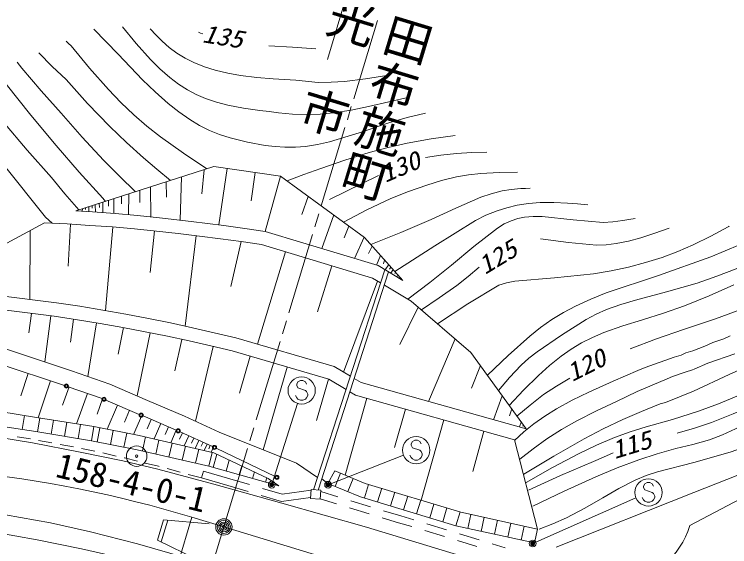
# Model space of a CAD drawing. Units: millimetres at full size, sheet at 1:1000; details may follow other scales. Extents: x 40000 to 680000, y 20000 to 380000.
# Drawn here: x 197334 to 249778, y 281682 to 320716 of the extents above; entities that cross this region are included whole.
import ezdxf
from ezdxf.enums import TextEntityAlignment as Align

# ---------------------------------------------------------------- set-up
doc = ezdxf.new("R2010")
doc.units = ezdxf.units.MM
doc.header["$LTSCALE"] = 1000
doc.header["$PDMODE"] = 32
doc.header["$PDSIZE"] = 500
for name, color, linetype, lineweight in [('M-BGD', 7, 'Continuous', 13), ('M-BMK', 2, 'Continuous', 13), ('M-BMK-SRVR', 3, 'Continuous', 13), ('M-STR-HTXT', 7, 'Continuous', 13), ('M-STR-STRC', 7, 'Continuous', 13), ('M-TTL-LINE', 7, 'Continuous', 50)]:
    doc.layers.add(name, color=color, linetype=linetype, lineweight=lineweight)
doc.layers.add('M-BMK-HTXT', color=7, linetype='Continuous')
doc.styles.add('@ＭＳ ゴシック', font='')
doc.styles.add('ＭＳ ゴシック', font='')
doc.styles.get('@ＭＳ ゴシック').set_extended_font_data('@MS Gothic')
doc.styles.get('ＭＳ ゴシック').set_extended_font_data('MS Gothic')

msp = doc.modelspace()

# ---------------------------------------------------------------- linework, layer by layer
at = {"layer": 'M-BGD'}
for p, q in [((201845, 306301), (211964, 309551)), ((211964, 309551), (216860, 308849)), ((211242, 309319), (211071, 307561)), ((212927, 309413), (212333, 305275)), ((214996, 309116), (214699, 307047)), ((208458, 308425), (208483, 307305)), ((209594, 308790), (209488, 305629)), ((216860, 308849), (215735, 304802)), ((216860, 308849), (223010, 304346)), ((207322, 308060), (207334, 305861)), ((205182, 307372), (205197, 306810)), ((205739, 307551), (205709, 306016)), ((206530, 307806), (206531, 306928)), ((218886, 307365), (218413, 306035)), ((203554, 306850), (203568, 306552)), ((203835, 306940), (203830, 306169)), ((204230, 307067), (204230, 306641)), ((204625, 307194), (204618, 306110)), ((201845, 306301), (203062, 306227)), ((202321, 306453), (202310, 306272)), ((202559, 306530), (202546, 306412)), ((202797, 306606), (202792, 306243)), ((203035, 306683), (203038, 306500)), ((203273, 306759), (203284, 306210)), ((203062, 306227), (204721, 306103)), ((204721, 306103), (206358, 305958)), ((206358, 305958), (207975, 305797)), ((207975, 305797), (210310, 305537)), ((220746, 306003), (219878, 303542)), ((199539, 305416), (190904, 300770)), ((199539, 305416), (201219, 305342)), ((201219, 305342), (202882, 305243)), ((201460, 305328), (201276, 302239)), ((202882, 305243), (204525, 305122)), ((210310, 305537), (212697, 305228)), ((212697, 305228), (214227, 305019)), ((198507, 304861), (198476, 299807)), ((204547, 305120), (204014, 299003)), ((204525, 305122), (206149, 304980)), ((206149, 304980), (207754, 304821)), ((207604, 304836), (207301, 301781)), ((207754, 304821), (209338, 304647)), ((214227, 305019), (215735, 304802)), ((215735, 304802), (223998, 302289)), ((221861, 305187), (221514, 304316)), ((209338, 304647), (210902, 304459)), ((210654, 304489), (209858, 297852)), ((210902, 304459), (212445, 304261)), ((212445, 304261), (213967, 304053)), ((222975, 304371), (222273, 302814)), ((223010, 304346), (225815, 301210)), ((213968, 304053), (213218, 300753)), ((213967, 304053), (215467, 303839)), ((215467, 303839), (223596, 301364)), ((223580, 303709), (223304, 303172)), ((217216, 303307), (215155, 296535)), ((224178, 303040), (223897, 302320)), ((224479, 302704), (224388, 302425)), ((220602, 302276), (219571, 298890)), ((223998, 302289), (225815, 301210)), ((224780, 302368), (224517, 301977)), ((224946, 302181), (224833, 302018)), ((219274, 285861), (224493, 301993)), ((219602, 285835), (224776, 301826)), ((225113, 301995), (224946, 301726)), ((225280, 301809), (225223, 301706)), ((225446, 301623), (225368, 301476)), ((223948, 301156), (221478, 294481)), ((223596, 301364), (224178, 301019)), ((225613, 301436), (225590, 301392)), ((190904, 300770), (200428, 299559)), ((224460, 300852), (226439, 299677)), ((191788, 299648), (200261, 298573)), ((200428, 299559), (202142, 299310)), ((226439, 299677), (230807, 295925)), ((202142, 299310), (203835, 299035)), ((203835, 299035), (205508, 298737)), ((226943, 299244), (225586, 296501)), ((198588, 298785), (198409, 297373)), ((200000, 298606), (199572, 295228)), ((200261, 298573), (201958, 298327)), ((205508, 298737), (207160, 298419)), ((207160, 298419), (208792, 298083)), ((201685, 298366), (201441, 296682)), ((201958, 298327), (203635, 298055)), ((203366, 298099), (202728, 294158)), ((203635, 298055), (205293, 297760)), ((208792, 298083), (210403, 297733)), ((205332, 297753), (204955, 295793)), ((205293, 297760), (206932, 297445)), ((207291, 297372), (206339, 292735)), ((206932, 297445), (208552, 297113)), ((210403, 297733), (211994, 297371)), ((211994, 297371), (213565, 296998)), ((208552, 297113), (210153, 296765)), ((209607, 296884), (209105, 294571)), ((213565, 296998), (220786, 294893)), ((229645, 296923), (227689, 292336)), ((248548, 296657), (249341, 296922)), ((249341, 296922), (249809, 297147)), ((210153, 296765), (211734, 296405)), ((211915, 296362), (210618, 290884)), ((211734, 296405), (213297, 296035)), ((247087, 296052), (247948, 296377)), ((247948, 296377), (248548, 296657)), ((213297, 296035), (220384, 293968)), ((230807, 295925), (234860, 290319)), ((246225, 295727), (246559, 295897)), ((246559, 295897), (247087, 296052)), ((248181, 295136), (250166, 295831)), ((214636, 295644), (213848, 292942)), ((243581, 294821), (245698, 295572)), ((245698, 295572), (246225, 295727)), ((249734, 294315), (252997, 295757)), ((217338, 294856), (215568, 288786)), ((221969, 294190), (220786, 294893)), ((231507, 294956), (230855, 293304)), ((243049, 294601), (243581, 294821)), ((247182, 294692), (248181, 295136)), ((198352, 294389), (197810, 292752)), ((245597, 294161), (246522, 294481)), ((246522, 294481), (247049, 294637)), ((247049, 294637), (247182, 294692)), ((247131, 293083), (249734, 294315)), ((199990, 293847), (199092, 291136)), ((220374, 293971), (219488, 290936)), ((220384, 293968), (221653, 293215)), ((222754, 293724), (222251, 294023)), ((234860, 290319), (222754, 293724)), ((243003, 293057), (245198, 293996)), ((245198, 293996), (245597, 294161)), ((201344, 293394), (200869, 292048)), ((202691, 292920), (201904, 290686)), ((221935, 293047), (222356, 292798)), ((233996, 289523), (222356, 292798)), ((233105, 292746), (232475, 290990)), ((241468, 292329), (243003, 293057)), ((245074, 292264), (247131, 293083)), ((203807, 292527), (203414, 291410)), ((223182, 292565), (221596, 286928)), ((244680, 292163), (245074, 292264)), ((204899, 292068), (204141, 290294)), ((205785, 291689), (205406, 290802)), ((226000, 291772), (225208, 288954)), ((233801, 291784), (233638, 291275)), ((197916, 290275), (198073, 291298)), ((199044, 290099), (199215, 291117)), ((206672, 291310), (206079, 289915)), ((200031, 289934), (200203, 290959)), ((201017, 289769), (201190, 290801)), ((202003, 289603), (202177, 290643)), ((207370, 291013), (207073, 290316)), ((208067, 290716), (207584, 289581)), ((228819, 290980), (227163, 285090)), ((234497, 290821), (234357, 290461)), ((234644, 290618), (234602, 290508)), ((202989, 289438), (203165, 290485)), ((203407, 289357), (203609, 290398)), ((204389, 289166), (204590, 290206)), ((208635, 290475), (208393, 289907)), ((209202, 290234), (208805, 289299)), ((209666, 290026), (209455, 289564)), ((231764, 290151), (230936, 287206)), ((198522, 289579), (197534, 289731)), ((205371, 288976), (205572, 290014)), ((206724, 288700), (206960, 289726)), ((207699, 288476), (207935, 289500)), ((210128, 289816), (209789, 289071)), ((210500, 289646), (210331, 289273)), ((233996, 289523), (235679, 282978)), ((200095, 289290), (199113, 289475)), ((201668, 288993), (200685, 289178)), ((208673, 288252), (208909, 289275)), ((209648, 288027), (209883, 289049)), ((210873, 289476), (210602, 288883)), ((211169, 289341), (211034, 289044)), ((211466, 289205), (211250, 288733)), ((211702, 289098), (211594, 288861)), ((211938, 288990), (211766, 288614)), ((203117, 288719), (202257, 288881)), ((203239, 288691), (203117, 288719)), ((204798, 288331), (203823, 288556)), ((210622, 287803), (210857, 288824)), ((211597, 287579), (211832, 288598)), ((211905, 287492), (212179, 288464)), ((205412, 288190), (205383, 288196)), ((206354, 287958), (205412, 288190)), ((212867, 287221), (213096, 288031)), ((207907, 287576), (206936, 287815)), ((207961, 287561), (207907, 287576)), ((209504, 287141), (208540, 287404)), ((211597, 287579), (216717, 286135)), ((213830, 286949), (214013, 287599)), ((211048, 286720), (210083, 286983)), ((211048, 286720), (211193, 287220)), ((213125, 286660), (211193, 287220)), ((214792, 286678), (214930, 287166)), ((220853, 286100), (221250, 287070)), ((247154, 285659), (250363, 286933)), ((212979, 286161), (211048, 286720)), ((214566, 286234), (213125, 286660)), ((215754, 286407), (215847, 286734)), ((220316, 286320), (219869, 286660)), ((221778, 285722), (222174, 286689)), ((214474, 285719), (212979, 286161)), ((216966, 285524), (215525, 285950)), ((219096, 285828), (216966, 285524)), ((223002, 285252), (223307, 286251)), ((223959, 284960), (224265, 285963)), ((216927, 284993), (215433, 285435)), ((221054, 285336), (219796, 285717)), ((224916, 284668), (225222, 285674)), ((225872, 284377), (226180, 285386)), ((237054, 281652), (247154, 285659)), ((246855, 283226), (251145, 285507)), ((219055, 285297), (216927, 284993)), ((220957, 284822), (219754, 285186)), ((223446, 284612), (222011, 285046)), ((226829, 284085), (227137, 285098)), ((227785, 283793), (228095, 284809)), ((223350, 284097), (221914, 284532)), ((225661, 283941), (224403, 284322)), ((228742, 283502), (229052, 284521)), ((225510, 283443), (224307, 283808)), ((226622, 283648), (225661, 283941)), ((229698, 283210), (230010, 284233)), ((230582, 283018), (230806, 284053)), ((231559, 282806), (231783, 283837)), ((226470, 283151), (225510, 283443)), ((229013, 282919), (227578, 283356)), ((232536, 282593), (232760, 283622)), ((233513, 282381), (233736, 283407)), ((246851, 283213), (246855, 283226)), ((228861, 282422), (227427, 282859)), ((234490, 282169), (234713, 283191)), ((231404, 282190), (229969, 282627)), ((231253, 281693), (229818, 282130)), ((233321, 281606), (232361, 281898))]:
    msp.add_line(p, q, dxfattribs=at)
for points in [[(215714, 311100), (214419, 311352), (213146, 311662), (212379, 311906), (211634, 312207), (210904, 312575), (210199, 312998), (209390, 313561), (208616, 314174), (207655, 315026), (206737, 315918), (204956, 317783), (203168, 319629)], [(205277, 319786), (206274, 318583), (207322, 317413), (208010, 316729), (208745, 316083), (209375, 315604), (210033, 315178), (210677, 314837), (211346, 314550), (212149, 314277), (212987, 314057), (214145, 313832), (215338, 313661), (216012, 313580), (216698, 313504)], [(224640, 316237), (223083, 315984), (221528, 315791), (220572, 315729), (219618, 315728), (217965, 315891), (216311, 315994), (215116, 316078), (213926, 316222), (212990, 316391), (212050, 316622), (211268, 316872), (210499, 317181), (209861, 317500), (209256, 317869), (208698, 318286), (208178, 318749), (207731, 319194), (207294, 319651)], [(211152, 319278), (210989, 319345), (210826, 319414)], [(201500, 318409), (201316, 318579), (201132, 318749)], [(211457, 309388), (209737, 310537), (208049, 311736), (207051, 312514), (206093, 313337), (205145, 314244), (204238, 315196), (202853, 316777), (201500, 318409)], [(219448, 318195), (217725, 318308), (215990, 318396)], [(201128, 315925), (200121, 316897), (199138, 317886)], [(200759, 313465), (199304, 315099), (197893, 316773), (197721, 316981), (197544, 317197)], [(200405, 311098), (198545, 313333), (196734, 315605), (196372, 316069), (196009, 316533)], [(200052, 308743), (198278, 310752), (196544, 312806), (195383, 314257), (194237, 315721)], [(201128, 315925), (202711, 314187), (204336, 312494), (205554, 311326), (206814, 310201), (207794, 309361), (208782, 308529)], [(199616, 305834), (196507, 309735), (193412, 313658), (193177, 313957), (192936, 314263)], [(216698, 313504), (217738, 313402), (218782, 313361), (219757, 313395), (220741, 313490), (222020, 313687), (223305, 313946), (224798, 314293), (226273, 314647)], [(200759, 313465), (202299, 311720), (203884, 310016), (205037, 308852), (206207, 307702)], [(227479, 313471), (226128, 313150), (224786, 312769), (222610, 312034), (220428, 311361), (219564, 311166), (218692, 311029), (217940, 310971), (217175, 310973), (216449, 311022), (215714, 311099)], [(229645, 311828), (227895, 311577), (226146, 311265), (224744, 310952), (223346, 310578), (221563, 310024), (219796, 309411), (218563, 308961), (217334, 308502)], [(200405, 311098), (202090, 309145), (203821, 307230), (203922, 307120), (204030, 307002)], [(227484, 310207), (228608, 310393), (229747, 310520), (230863, 310576), (231982, 310597)], [(221457, 305483), (223180, 306375), (224925, 307212), (226234, 307731), (227569, 308196), (228644, 308523), (229741, 308793), (230635, 308953), (231545, 309054), (232882, 309120), (234225, 309135)], [(200052, 308743), (201047, 307557), (202059, 306369)], [(220438, 307132), (221686, 307739), (224030, 308886)], [(223459, 303844), (225679, 304724), (227902, 305671), (229701, 306513), (231527, 307301), (232301, 307563), (233087, 307767), (233769, 307882), (234471, 307939), (234810, 307952), (235159, 307961)], [(225233, 301861), (228153, 303746), (231133, 305598), (231911, 305980), (232720, 306310), (233438, 306539), (234186, 306714), (235028, 306843), (235879, 306913), (236883, 306927), (237881, 306881), (238626, 306821), (239380, 306749)], [(232830, 293127), (233643, 294079), (234495, 294983), (235054, 295494), (235657, 295964), (237440, 297182), (239255, 298349), (239992, 298736), (240755, 299069), (241803, 299446), (242877, 299768), (245147, 300363), (247397, 301014), (248834, 301511), (250249, 302064), (251750, 302719), (253235, 303433), (254268, 303932), (255329, 304379), (257097, 305039), (258886, 305642), (260211, 306063), (261538, 306475)], [(199616, 305834), (199858, 305613), (200101, 305392)], [(226171, 299836), (227798, 301063), (229379, 302330), (231027, 303697), (232749, 305047), (233234, 305342), (233747, 305583), (234235, 305742), (234741, 305843), (235382, 305899), (236038, 305895), (238302, 305642), (240513, 305455), (241222, 305490), (241942, 305586), (242395, 305667), (242849, 305755)], [(232018, 294250), (233547, 295705), (235121, 297120), (235916, 297754), (236742, 298335), (237594, 298854), (238477, 299320), (239588, 299828), (240729, 300284), (244568, 301577), (248389, 302926), (250504, 303804), (252599, 304739), (253649, 305222), (254705, 305713)], [(228354, 298032), (230590, 299477), (232844, 300861), (233415, 301031), (234019, 301148), (236944, 301389), (239796, 301683), (241086, 301901), (242371, 302179), (243606, 302507), (244825, 302892), (245976, 303317), (247112, 303802), (248405, 304439), (249677, 305132), (249712, 305152), (249747, 305171)], [(235918, 304245), (237958, 303985), (240005, 303785), (240732, 303813), (241456, 303903), (242352, 304084), (243254, 304329), (244300, 304666), (245353, 305037)], [(227176, 299044), (228490, 299920), (229768, 300844), (230598, 301500), (231424, 302176)], [(233622, 292031), (234662, 293148), (235766, 294244), (236571, 294965), (237417, 295642), (238152, 296158), (238916, 296621), (239711, 297025), (240541, 297379), (241944, 297876), (243385, 298322), (244934, 298807), (246471, 299352), (248284, 300084), (250070, 300870)], [(242486, 296177), (244424, 296921), (246385, 297609), (248734, 298397), (251070, 299245)], [(212348, 290084), (209821, 291253), (207094, 292412), (204338, 293591), (201531, 294580), (195936, 296432)], [(234012, 289466), (234686, 290095), (235411, 290688), (236219, 291259), (237071, 291786), (238237, 292422), (239441, 293010), (241239, 293821), (243049, 294601)], [(234180, 291260), (235142, 292070), (236139, 292831), (237083, 293448), (238061, 294034)], [(234859, 286399), (236776, 287476), (238732, 288506), (240014, 289117), (241329, 289677), (242471, 290100), (243644, 290469), (245580, 291011), (247496, 291609), (248962, 292162), (250417, 292775), (251705, 293354), (252997, 293952)], [(186296, 291860), (187414, 292127), (190575, 292054), (193498, 291896), (196239, 291588), (198964, 291157), (203175, 290483), (206486, 289835), (211952, 288571)], [(234390, 288099), (235361, 288861), (236372, 289578), (237452, 290265), (238564, 290901), (240005, 291638), (241468, 292329)], [(234691, 287008), (236889, 288330), (239114, 289598), (240512, 290331), (241945, 291013), (243302, 291598), (244680, 292163)], [(235343, 284646), (237632, 285752), (239960, 286809), (241526, 287458), (243111, 288050), (244460, 288493), (245826, 288879), (247067, 289172), (248300, 289525), (249258, 289891), (250206, 290317), (251426, 290937), (252634, 291592)], [(187380, 291295), (190531, 291083), (193344, 290818), (196135, 290548), (198905, 290123), (202989, 289438), (206352, 288786), (211597, 287579)], [(219564, 286759), (218014, 287800), (212348, 290084)], [(235805, 282971), (236812, 283351), (237805, 283791), (239156, 284504), (240481, 285273), (241656, 285946), (242854, 286563), (243663, 286900), (244493, 287180), (247161, 287863), (249811, 288604), (251421, 289170), (253027, 289778)], [(216717, 286135), (215952, 286684), (211952, 288571)], [(235468, 281956), (235679, 282978), (230064, 284216), (223054, 286327), (220821, 287247), (220316, 286320)], [(235468, 281956), (229698, 283210), (222704, 285343), (220316, 286320)], [(224134, 274924), (222259, 275992), (221772, 276198), (213883, 278598), (209303, 279852), (206015, 280679), (202270, 281532), (199021, 282188), (195715, 282772), (193403, 283131), (189768, 283558), (186523, 283789), (183675, 283874), (179632, 283843), (175727, 283616), (172083, 283311), (168963, 283042), (163848, 282582)]]:
    msp.add_lwpolyline(points, dxfattribs=at)
msp.add_lwpolyline([(219752, 285160), (219049, 285215), (219100, 285874), (219804, 285819)], close=True, dxfattribs=at)
msp.add_arc((241112, 284966), 6000, 276.6998, 343.144, dxfattribs=at)
at = {"layer": 'M-BMK'}
for p, q in [((222212, 314521), (223953, 320262)), ((221748, 312989), (222038, 313946)), ((219833, 306673), (221574, 312415)), ((219369, 305142), (219659, 306099)), ((217454, 298826), (219195, 304568)), ((216990, 297295), (217280, 298252)), ((215075, 290979), (216816, 296721)), ((214611, 289447), (214901, 290404)), ((212696, 283131), (214437, 288873)), ((210354, 283841), (212696, 283131)), ((212696, 283131), (210956, 277389))]:
    msp.add_line(p, q, dxfattribs=at)
msp.add_arc((184823, 199626), 88000, 73.13464, 95.3542, dxfattribs=at)
at = {"layer": 'M-BMK-SRVR'}
for centre, radius in [((206303, 288323), 750), ((206303, 288323), 90), ((212696, 283131), 600), ((212696, 283131), 480), ((212696, 283131), 360), ((212696, 283131), 240), ((212696, 283131), 120), ((212696, 283131), 20)]:
    msp.add_circle(centre, radius, dxfattribs=at)
at = {"layer": 'M-STR-HTXT'}
for p, q in [((220287, 317403), (223459, 327936)), ((216208, 286235), (218096, 292185)), ((220339, 286223), (225857, 288392)), ((235338, 281916), (242907, 285259)), ((210354, 283841), (200200, 250347))]:
    msp.add_line(p, q, dxfattribs=at)
for centre, radius in [((216208, 286235), 150), ((216208, 286235), 120), ((220339, 286223), 150), ((216208, 286235), 90), ((216208, 286235), 60), ((216208, 286235), 30), ((216208, 286235), 20), ((220339, 286223), 120), ((220339, 286223), 90), ((220339, 286223), 60), ((220339, 286223), 30), ((220339, 286223), 20), ((235338, 281916), 150), ((235338, 281916), 120), ((235338, 281916), 90), ((235338, 281916), 60), ((235338, 281916), 30), ((235338, 281916), 20)]:
    msp.add_circle(centre, radius, dxfattribs=at)
for p in [(216208, 286235), (220339, 286223), (235338, 281916)]:
    msp.add_point(p, dxfattribs=at)
at = {"layer": 'M-STR-STRC'}
for p, q in [((201007, 293510), (195707, 295265)), ((218127, 293777), (218036, 293595)), ((218309, 293867), (218127, 293777)), ((218490, 293867), (218309, 293867)), ((218672, 293777), (218490, 293867)), ((218763, 293595), (218672, 293777)), ((203768, 292540), (201291, 293413)), ((218036, 293595), (218036, 293504)), ((218036, 293504), (218127, 293322)), ((218127, 293322), (218672, 293140)), ((218036, 292595), (217945, 292777)), ((218672, 293140), (218763, 293049)), ((218763, 293049), (218854, 292867)), ((218854, 292777), (218763, 292595)), ((218854, 292867), (218854, 292777)), ((206494, 291386), (204048, 292431)), ((218127, 292504), (218036, 292595)), ((218309, 292413), (218127, 292504)), ((218490, 292413), (218309, 292413)), ((218672, 292504), (218490, 292413)), ((218763, 292595), (218672, 292504)), ((209207, 290231), (206770, 291268)), ((211869, 289021), (209482, 290111)), ((226517, 289395), (226426, 289213)), ((226426, 289213), (226426, 289122)), ((226426, 289122), (226517, 288940)), ((226698, 289486), (226517, 289395)), ((226880, 289486), (226698, 289486)), ((227062, 289395), (226880, 289486)), ((227153, 289213), (227062, 289395)), ((212141, 288894), (216447, 286833)), ((226517, 288940), (227062, 288759)), ((227062, 288759), (227153, 288668)), ((227153, 288668), (227244, 288486)), ((227244, 288486), (227244, 288395)), ((226426, 288213), (226335, 288395)), ((226517, 288122), (226426, 288213)), ((226698, 288031), (226517, 288122)), ((226880, 288031), (226698, 288031)), ((227062, 288122), (226880, 288031)), ((227153, 288213), (227062, 288122)), ((227244, 288395), (227153, 288213)), ((243733, 286391), (243552, 286300)), ((243915, 286391), (243733, 286391)), ((244097, 286300), (243915, 286391)), ((243552, 286300), (243461, 286118)), ((243461, 286118), (243461, 286027)), ((243461, 286027), (243552, 285846)), ((243552, 285846), (244097, 285664)), ((244188, 286118), (244097, 286300)), ((243461, 285118), (243370, 285300)), ((244097, 285664), (244188, 285573)), ((244188, 285573), (244279, 285391)), ((244279, 285300), (244188, 285118)), ((244279, 285391), (244279, 285300)), ((243552, 285027), (243461, 285118)), ((243733, 284936), (243552, 285027)), ((243915, 284936), (243733, 284936)), ((244097, 285027), (243915, 284936)), ((244188, 285118), (244097, 285027)), ((208281, 283662), (207828, 282164)), ((208586, 283636), (208101, 282030)), ((211627, 283368), (208281, 283662)), ((212696, 283131), (242636, 274055)), ((207828, 282164), (210738, 280735))]:
    msp.add_line(p, q, dxfattribs=at)
for points in [[(124656, 285162), (128646, 285526), (150977, 287616), (167947, 289255), (172531, 289679), (176585, 289986), (180639, 290210), (184111, 290335), (187187, 290326), (190493, 290197), (193524, 289986), (195947, 289725), (198666, 289301), (202157, 288618), (205299, 287965), (207858, 287369)], [(207858, 287369), (211968, 286276), (216935, 284883), (223150, 283105), (237553, 278737), (240913, 277718), (241851, 277539)], [(193610, 284420), (196678, 284025), (199985, 283428), (202923, 282779), (206371, 281892), (210016, 280846), (223840, 276629), (241763, 271175)]]:
    msp.add_lwpolyline(points, dxfattribs=at)
for centre, radius in [((218399, 293140), 1000), ((201150, 293463), 150), ((201150, 293463), 120), ((201150, 293463), 100), ((203910, 292490), 150), ((203910, 292490), 120), ((203910, 292490), 100), ((206632, 291327), 150), ((206632, 291327), 120), ((206632, 291327), 100), ((209345, 290173), 150), ((209345, 290173), 120), ((209345, 290173), 100), ((226789, 288759), 1000), ((212006, 288959), 150), ((212006, 288959), 150), ((212006, 288959), 120), ((212006, 288959), 120), ((212006, 288959), 100), ((212006, 288959), 100), ((216582, 286769), 150), ((216582, 286769), 120), ((216582, 286769), 100), ((243824, 285664), 1000)]:
    msp.add_circle(centre, radius, dxfattribs=at)
at = {"layer": 'M-TTL-LINE', "lineweight": 13}
for points in [[(245939, 290006), (247195, 290365), (248434, 290782), (250041, 291420), (251640, 292115)], [(235020, 285816), (237385, 286902), (239788, 287939), (240515, 288247), (241242, 288553)]]:
    msp.add_lwpolyline(points, dxfattribs=at)

# ---------------------------------------------------------------- texts
at = {"layer": 'M-BGD', "style": '@ＭＳ ゴシック'}
for s, rotation, p in [('光\u3000市', 253.135, (220616, 322496)), ('田布施町', 253.14, (224714, 321161))]:
    msp.add_text(s, height=2566, rotation=rotation, dxfattribs=at).set_placement(p, align=Align.BOTTOM_LEFT)
at = {"layer": 'M-BGD', "style": 'ＭＳ ゴシック', "oblique": 15, "width": 1.1}
for s, rotation, p in [('135', 350.873, (211000, 318284)), ('130', 22.973, (224684, 307986)), ('125', 31.073, (232035, 301256)), ('120', 26.773, (238404, 293390)), ('115', 16.973, (241459, 287718))]:
    msp.add_text(s, height=1320, rotation=rotation, dxfattribs=at).set_placement(p, align=Align.BOTTOM_LEFT)
at = {"layer": 'M-BMK-HTXT', "style": 'ＭＳ ゴシック'}
msp.add_text('158-4-0-1', height=1833, rotation=346.398, dxfattribs=at).set_placement((200141, 286283), align=Align.BOTTOM_LEFT)

doc.saveas('drawing.dxf')
